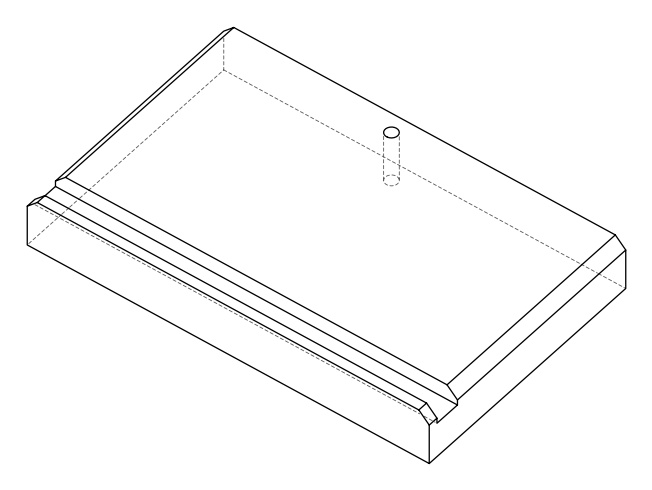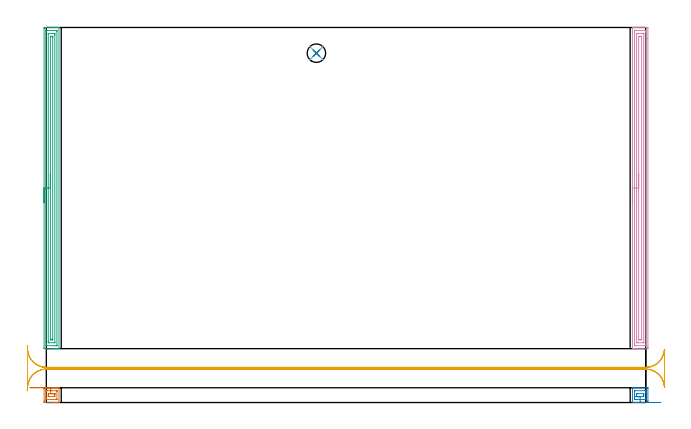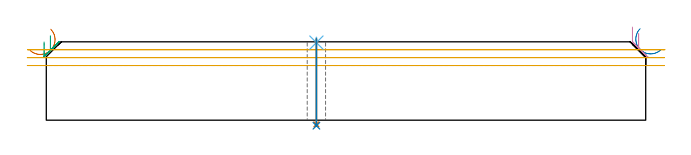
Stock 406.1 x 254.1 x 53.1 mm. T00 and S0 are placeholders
(PLAN: 8 operations, 4 tool changes, 21.6 min)
(1 AREA_MILL | FG_CHAMFER_SURFACE | UGT0205_001 | 0.53 min | 813 mm3)
(2 AREA_MILL_1 | FG_CHAMFER_SURFACE_1 | UGT0205_001 | 0.55 min | 886 mm3)
(3 AREA_MILL_2 | FG_CHAMFER_SURFACE_2 | UGT0205_001 | 7.19 min | 11391 mm3)
(4 AREA_MILL_3 | FG_CHAMFER_SURFACE_3 | UGT0205_001 | 7.2 min | 12333 mm3)
(5 MILL_RECTANGULAR_SLOT | SLOT_RECTANGULAR | UGT0201_109 | Follow Part, ap 6.35, ae 75% | 5.58 min | 171996 mm3)
(6 SPOT_DRILL | STEP1HOLE | NXT0321_9005460120000 | 0.03 min | 12 mm3)
(7 DRILL_THROUGH_HOLE_INTO_CENTER | STEP1HOLE | NXT0301_042 | 0.23 min | 2081 mm3)
(8 DRILL_TO_ENLARGE_THROUGH_HOLE | STEP1HOLE | NXT0301_096 | 0.24 min | 4415 mm3)
(TOOL UGT0205_001 | Chamfer Mill 20 x 3 x 45 deg. | D20 FL50 Z2)
(TOOL UGT0201_109 | End Mill 25.4 mm | D25.4 FL25 Z2)
(TOOL NXT0321_9005460120000 | NC Spot Drill, 142deg, 12mm, Carbide, Uncoated | D12 PA142 FL30 Z2)
(TOOL NXT0301_042 | Carbide Drill 7.1mm [860.1-0710-057A1-MM 2214] | D7.1 PA140 FL85 Z2)
(TOOL NXT0301_096 | Carbide Drill 12.5mm [860.1-1250-063A1-MM 2214] | D12.5 PA140 FL77 Z2)
(OP 1 AREA_MILL)
G17 G21 G94 G90
T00 M6
G54
G17 G0 G90 X-11.149 Y10. S1061 M3
G43 Z63.1 H0
Z47.496
G94 G1 X-10.506 Z46.906 F250.
X-9.815 Z46.375
X-9.079 Z45.906
X-8.306 Z45.503
X-7.5 Z45.168
X-6.668 Z44.905
X-5.816 Z44.716
X-4.951 Z44.602
X-4.08 Z44.563
X-3.208 Z44.601
X-2.343 Z44.714
X-1.492 Z44.902
X-0.659 Z45.164
X0.147 Z45.498
X0.921 Z45.9
X1.657 Z46.368
X2.349 Z46.899
X2.993 Z47.488
X4.442 Z48.935
X5.11 Z49.608
X5.333 Z49.83
X6.002 Z50.499
X6.225 Z50.721
X6.67 Z51.169
X7.562 Z52.061
X8.008 Z52.506
X8.304 Z52.803
X8.566 Y9.993 Z53.058
X8.604 Y9.99 Z53.096
X8.6 Y9.892 Z53.1
Y0.111
X8.597 Y0.01 Z53.089
X8.565 Y0.007 Z53.058
X8.304 Y0. Z52.802
X6.67 Z51.169
X6.225 Z50.721
X6.002 Z50.499
X5.333 Z49.83
X5.11 Z49.608
X4.442 Z48.935
X-1.152 Z43.345
X-1.462 Y0.003 Z43.035
X-1.491 Y0.007 Z43.005
X-1.497 Y0.556 Z43.003
X-1.5 Y1.146 Z43.
Y9.146
X-1.498 Y9.444 Z43.002
X-1.491 Y9.993 Z43.005
X-1.462 Y9.997 Z43.035
X-0.908 Y10. Z43.589
X2.993 Z47.488
X2.992 Y9.112 Z47.492
X2.993 Y8. Z47.493
X6.782 Z51.282
X7.116 Y7.999 Z51.616
X7.164 Y7.998 Z51.664
X7.177 Y7.995 Z51.677
X7.179 Y7.993 Z51.679
X7.182 Y7.967 Z51.682
X7.184 Y7.875 Z51.684
X7.186 Y7.736 Z51.686
Y7.667
X7.185 Y2.264 Z51.685
X7.184 Y2.195 Z51.684
X7.179 Y2.057 Z51.679
X7.173 Y2.009 Z51.673
X7.157 Y2.006 Z51.657
X7.116 Y2.004 Z51.616
X6.559 Y2. Z51.059
X-0.016 Y2.001 Z44.484
X-0.064 Y2.002 Z44.436
X-0.077 Y2.005 Z44.423
X-0.079 Y2.007 Z44.421
X-0.082 Y2.033 Z44.418
X-0.084 Y2.125 Z44.416
X-0.086 Y2.403 Z44.414
X-0.085 Y7.736 Z44.415
X-0.084 Y7.806 Z44.416
X-0.079 Y7.944 Z44.421
X-0.073 Y7.991 Z44.427
X-0.057 Y7.994 Z44.443
X-0.016 Y7.996 Z44.484
X0.541 Y8. Z45.041
X2.993 Z47.493
Y6.
X5.222 Z49.722
X5.333 Z49.833
X5.444 Y5.998 Z49.944
X5.667 Y5.99 Z50.167
X5.765 Y5.98 Z50.265
X5.768 Y5.951 Z50.268
X5.77 Y5.889 Z50.27
X5.771 Y5.452 Z50.271
Y5.
Y4.563
X5.767 Y4.111 Z50.267
X5.765 Y4.012 Z50.265
X5.556 Y4.003 Z50.056
X5.444 Y4. Z49.944
X1.767 Z46.267
X1.656 Y4.002 Z46.156
X1.433 Y4.01 Z45.933
X1.335 Y4.02 Z45.835
X1.332 Y4.049 Z45.832
X1.33 Y4.111 Z45.83
X1.328 Y4.548 Z45.828
Y5.
X1.329 Y5.437 Z45.829
X1.333 Y5.889 Z45.833
X1.335 Y5.988 Z45.835
X1.544 Y5.997 Z46.044
X1.656 Y6. Z46.156
X1.767 Z46.267
X2.993 Z47.493
X3.582 Z48.136
X4.113 Z48.828
X4.582 Z49.564
X4.985 Z50.338
X5.319 Z51.144
X5.581 Z51.976
X5.77 Z52.827
X5.884 Z53.692
X5.922 Z54.564
X5.884 Z55.435
X5.77 Z56.3
X5.581 Z57.152
X5.319 Z57.984
X4.985 Z58.79
X4.582 Z59.564
X4.113 Z60.3
X3.582 Z60.992
X2.993 Z61.635
G0 Z63.1
M5
M2
(OP 2 AREA_MILL_1)
G17 G21 G94 G90
T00 M6
G54
G17 G0 G90 X416.492 Y0. S1061 M3
G43 Z63.1 H0
Z47.854
G94 G1 X415.849 Z47.264 F250.
X415.158 Z46.732
X414.422 Z46.263
X413.648 Z45.86
X412.843 Z45.526
X412.011 Z45.263
X411.159 Z45.073
X410.294 Z44.959
X409.423 Z44.92
X408.551 Z44.958
X407.686 Z45.071
X406.834 Z45.26
X406.002 Z45.521
X405.196 Z45.855
X404.422 Z46.257
X403.686 Z46.725
X402.994 Z47.256
X402.35 Z47.845
X401.032 Z49.162
X400.372 Z49.825
X400.153 Z50.044
X399.493 Z50.703
X399.274 Z50.922
X398.834 Z51.365
X397.306 Y0.001 Z52.892
X397.106 Y0.01 Z53.092
X397.1 Y0.111 Z53.1
Y9.889
X397.106 Y9.99 Z53.092
X397.308 Y10. Z52.89
X397.955 Z52.243
X398.834 Z51.365
X399.274 Z50.922
X399.493 Z50.704
X400.153 Z50.044
X400.372 Z49.825
X401.032 Z49.162
X407.184 Z43.012
X407.518 Y9.996 Z42.679
X407.592 Y9.99 Z42.605
X407.598 Y9.914 Z42.599
X407.6 Y9.444 Z42.6
Y1.024
X407.598 Y0.556 Z42.602
X407.594 Y0.141 Z42.603
X407.591 Y0.009 Z42.605
X407.184 Y0.005 Z43.013
X406.635 Y0. Z43.562
X402.35 Z47.845
X402.352 Y0.556 Z47.848
X402.35 Y2. Z47.85
X399.603 Z50.597
X399.274 Z50.926
X398.722 Y2.003 Z51.478
X398.584 Y2.009 Z51.616
X398.521 Y2.014 Z51.679
X398.517 Y2.21 Z51.683
X398.515 Y2.333 Z51.685
X398.514 Y3.101 Z51.686
X398.515 Y7.667 Z51.685
X398.518 Y7.859 Z51.682
X398.521 Y7.953 Z51.679
X398.526 Y7.99 Z51.674
X398.615 Y7.993 Z51.585
X398.945 Y7.999 Z51.255
X405.426 Y8. Z44.774
X405.978 Y7.997 Z44.222
X406.116 Y7.991 Z44.084
X406.179 Y7.986 Z44.021
X406.183 Y7.79 Z44.017
X406.185 Y7.667 Z44.015
X406.186 Y6.899 Z44.014
X406.185 Y2.333 Z44.015
X406.182 Y2.141 Z44.018
X406.179 Y2.047 Z44.021
X406.174 Y2.01 Z44.026
X406.085 Y2.007 Z44.115
X405.755 Y2.001 Z44.445
X402.35 Y2. Z47.85
Y4.
X400.263 Z49.937
X400.153 Y4.001 Z50.047
X400.043 Y4.004 Z50.157
X399.97 Y4.01 Z50.23
X399.935 Y4.017 Z50.265
X399.933 Y4.037 Z50.267
X399.93 Y4.111 Z50.27
X399.929 Y4.338 Z50.271
Y5.
Y5.226
X399.936 Y5.889 Z50.264
X399.94 Y5.99 Z50.26
X400.045 Y5.998 Z50.155
X400.153 Y5.999 Z50.047
X400.922 Y6. Z49.278
X404.437 Z45.763
X404.547 Y5.999 Z45.653
X404.657 Y5.996 Z45.543
X404.73 Y5.99 Z45.47
X404.765 Y5.983 Z45.435
X404.767 Y5.963 Z45.433
X404.77 Y5.889 Z45.43
X404.771 Y5.662 Z45.429
Y5.
X404.77 Y4.774 Z45.43
X404.764 Y4.111 Z45.436
X404.76 Y4.01 Z45.44
X404.655 Y4.002 Z45.545
X404.547 Y4.001 Z45.653
X403.778 Y4. Z46.422
X402.35 Z47.85
X401.761 Z48.493
X401.23 Z49.185
X400.761 Z49.921
X400.358 Z50.695
X400.024 Z51.501
X399.762 Z52.333
X399.573 Z53.185
X399.459 Z54.049
X399.421 Z54.921
X399.459 Z55.793
X399.573 Z56.658
X399.762 Z57.509
X400.024 Z58.341
X400.358 Z59.147
X400.761 Z59.921
X401.23 Z60.657
X401.761 Z61.349
X402.35 Z61.992
G0 Z63.1
M5
M2
(OP 3 AREA_MILL_2)
G17 G21 G94 G90
T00 M6
G54
G17 G0 G90 X-1.5 Y135.3 S1061 M3
G43 Z63.1 H0
Z53.
G94 G1 Y135.338 Z52.128 F250.
Y135.452 Z51.264
Y135.641 Z50.412
Y135.903 Z49.58
Y136.237 Z48.774
Y136.64 Z48.
Y137.108 Z47.264
Y137.64 Z46.572
Y138.229 Z45.929
Y138.872 Z45.34
Y139.564 Z44.808
Y140.3 Z44.34
Y141.074 Z43.937
Y141.88 Z43.603
Y142.712 Z43.341
Y143.563 Z43.152
Y144.428 Z43.038
Y145.3 Z43.
Y253.473
X-1.497 Y253.776 Z43.002
X-1.492 Y254.09 Z43.006
X-1.174 Y254.1 Z43.324
X5.333 Z49.828
X6.757 Z51.253
X7.116 Z51.611
X7.834 Z52.334
X8.123 Z52.623
X8.543 Y254.093 Z53.035
X8.597 Y254.09 Z53.088
X8.6 Y253.92 Z53.1
Y36.68
X8.597 Y36.51 Z53.088
X8.543 Y36.507 Z53.035
X8.123 Y36.5 Z52.623
X7.834 Z52.333
X7.116 Z51.611
X5.866 Z50.363
X4.442 Z48.937
X-1.174 Z43.323
X-1.492 Y36.51 Z43.006
X-1.499 Y36.826 Z42.999
Y36.836
X-1.5 Y145.3 Z43.
X-0.086 Z44.414
X-0.085 Y251.825 Z44.415
X-0.083 Y251.965 Z44.417
X-0.079 Y252.057 Z44.421
X-0.075 Y252.092 Z44.425
X-0.067 Y252.093 Z44.433
X-0.016 Y252.096 Z44.484
X0.462 Y252.1 Z44.962
X6.225 Z50.725
X6.704 Y252.099 Z51.204
X7.116 Y252.092 Z51.616
X7.169 Y252.09 Z51.669
X7.179 Y251.894 Z51.679
X7.184 Y251.755 Z51.684
X7.185 Y251.685 Z51.685
Y38.775
X7.182 Y38.636 Z51.682
X7.179 Y38.544 Z51.679
X7.175 Y38.508 Z51.675
X7.167 Y38.507 Z51.667
X7.116 Y38.504 Z51.616
X6.638 Y38.5 Z51.138
X0.396 Y38.501 Z44.896
X-0.016 Y38.508 Z44.484
X-0.069 Y38.51 Z44.431
X-0.079 Y38.706 Z44.421
X-0.084 Y38.845 Z44.416
X-0.085 Y38.915 Z44.415
X-0.086 Y145.3 Z44.414
X1.328 Z45.828
X1.329 Y249.897 Z45.829
Y250.007
X1.332 Y250.061 Z45.832
X1.334 Y250.081 Z45.834
X1.363 Y250.09 Z45.863
X1.566 Y250.099 Z46.066
X5.333 Y250.1 Z49.833
X5.535 Y250.098 Z50.035
X5.67 Y250.094 Z50.17
X5.765 Y250.087 Z50.265
X5.768 Y250.043 Z50.268
X5.77 Y249.897 Z50.27
X5.771 Y249.457 Z50.271
X5.772 Y249.003 Z50.272
X5.771 Y40.703 Z50.271
Y40.593
X5.768 Y40.539 Z50.268
X5.765 Y40.519 Z50.265
X5.737 Y40.51 Z50.237
X5.534 Y40.501 Z50.034
X1.767 Y40.5 Z46.267
X1.565 Y40.502 Z46.065
X1.43 Y40.506 Z45.93
X1.335 Y40.513 Z45.835
X1.332 Y40.557 Z45.832
X1.33 Y40.703 Z45.83
X1.329 Y41.143 Z45.829
X1.328 Y41.597 Z45.828
Y145.3
X2.743 Z47.243
Y247.215
X2.747 Y248.02 Z47.247
X2.749 Y248.076 Z47.249
X2.755 Y248.09 Z47.255
X2.778 Y248.093 Z47.278
X2.888 Y248.097 Z47.388
X3.109 Y248.099 Z47.609
X3.55 Y248.1 Z48.05
X3.995 Y248.099 Z48.495
X4.213 Y248.097 Z48.713
X4.321 Y248.093 Z48.821
X4.345 Y248.09 Z48.845
X4.351 Y248.078 Z48.851
X4.352 Y248.037 Z48.852
X4.357 Y247.3 Z48.857
Y247.215
Y43.385
X4.353 Y42.58 Z48.853
X4.35 Y42.524 Z48.85
X4.345 Y42.51 Z48.845
X4.322 Y42.507 Z48.822
X4.212 Y42.503 Z48.712
X3.991 Y42.501 Z48.491
X3.55 Y42.5 Z48.05
X3.105 Y42.501 Z47.605
X2.887 Y42.503 Z47.387
X2.779 Y42.507 Z47.279
X2.755 Y42.51 Z47.255
X2.749 Y42.522 Z47.249
X2.748 Y42.563 Z47.248
X2.743 Y43.3 Z47.243
Y43.385
Y145.3
Y146.172 Z47.281
Y147.036 Z47.395
Y147.888 Z47.583
Y148.72 Z47.846
Y149.526 Z48.18
Y150.3 Z48.582
Y151.036 Z49.051
Y151.728 Z49.582
Y152.371 Z50.172
Y152.96 Z50.815
Y153.491 Z51.507
Y153.96 Z52.243
Y154.363 Z53.016
Y154.697 Z53.822
Y154.959 Z54.654
Y155.148 Z55.506
Y155.262 Z56.371
Y155.3 Z57.243
G0 Z63.1
M5
M2
(OP 4 AREA_MILL_3)
G17 G21 G94 G90
T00 M6
G54
G17 G0 G90 X397.1 Y135.3 S1061 M3
G43 Z63.1 H0
G94 G1 Y135.338 Z62.228 F250.
Y135.452 Z61.363
Y135.641 Z60.512
Y135.903 Z59.68
Y136.237 Z58.874
Y136.64 Z58.1
Y137.108 Z57.364
Y137.64 Z56.672
Y138.229 Z56.029
Y138.872 Z55.439
Y139.564 Z54.908
Y140.3 Z54.44
Y141.074 Z54.037
Y141.88 Z53.703
Y142.712 Z53.441
Y143.563 Z53.252
Y144.428 Z53.138
Y145.3 Z53.1
Y253.92
X397.103 Y254.09 Z53.088
X397.265 Y254.098 Z52.927
X397.435 Y254.1 Z52.765
X397.687 Z52.513
X398.395 Z51.8
X399.628 Z50.569
X400.153 Z50.042
X400.769 Z49.426
X407.184 Z43.013
X407.449 Y254.097 Z42.748
X407.592 Y254.09 Z42.606
X407.599 Y253.945 Z42.599
X407.6 Y246.712 Z42.6
Y37.127
X407.595 Y36.651 Z42.603
X407.592 Y36.51 Z42.606
X407.447 Y36.5 Z42.751
X400.153 Z50.042
X398.749 Z51.447
X398.395 Z51.8
X397.435 Z52.765
X397.265 Y36.502 Z52.927
X397.102 Y36.51 Z53.089
X397.1 Y36.68 Z53.1
Y145.3
X398.514 Z51.686
X398.515 Y251.685 Z51.685
X398.519 Y252.07 Z51.681
X398.521 Y252.086 Z51.679
X398.549 Y252.091 Z51.651
X398.621 Y252.097 Z51.579
X398.73 Y252.099 Z51.47
X398.866 Y252.1 Z51.334
X405.897 Z44.303
X406.103 Y252.098 Z44.097
X406.137 Y252.095 Z44.063
X406.169 Y252.091 Z44.031
X406.179 Y252.049 Z44.021
X406.184 Y251.808 Z44.016
X406.185 Y251.685 Z44.015
X406.186 Y250.912 Z44.014
X406.185 Y38.915 Z44.015
X406.181 Y38.53 Z44.019
X406.179 Y38.514 Z44.021
X406.151 Y38.509 Z44.049
X406.079 Y38.503 Z44.121
X405.97 Y38.501 Z44.23
X405.834 Y38.5 Z44.366
X398.803 Z51.397
X398.597 Y38.502 Z51.603
X398.563 Y38.505 Z51.637
X398.531 Y38.509 Z51.669
X398.521 Y38.551 Z51.679
X398.516 Y38.792 Z51.684
X398.515 Y38.915 Z51.685
X398.514 Y39.688 Z51.686
Y145.3
X399.928 Z50.272
X399.929 Y249.897 Z50.271
X399.931 Y250.011 Z50.269
X399.933 Y250.067 Z50.267
X399.935 Y250.087 Z50.265
X399.96 Y250.093 Z50.24
X400.153 Y250.097 Z50.047
X400.832 Y250.1 Z49.368
X403.469 Z46.731
X404.348 Z45.852
X404.547 Y250.097 Z45.653
X404.746 Y250.091 Z45.454
X404.765 Y250.089 Z45.435
X404.767 Y250.073 Z45.433
X404.77 Y250.034 Z45.43
X404.771 Y249.973 Z45.429
Y249.897
Y40.703
X404.769 Y40.589 Z45.431
X404.767 Y40.533 Z45.433
X404.765 Y40.512 Z45.435
X404.74 Y40.507 Z45.46
X404.547 Y40.503 Z45.653
X403.868 Y40.5 Z46.332
X401.231 Z48.969
X400.352 Z49.848
X400.153 Y40.503 Z50.047
X399.954 Y40.509 Z50.246
X399.935 Y40.511 Z50.265
X399.933 Y40.527 Z50.267
X399.93 Y40.566 Z50.27
X399.929 Y40.627 Z50.271
Y40.703
X399.928 Y145.3 Z50.272
X401.343 Z48.857
Y247.792
X401.345 Y247.985 Z48.855
X401.347 Y248.054 Z48.853
X401.349 Y248.086 Z48.851
X401.368 Y248.09 Z48.832
X401.476 Y248.094 Z48.724
X401.911 Y248.1 Z48.289
X402.789 Z47.411
X403.224 Y248.096 Z46.976
X403.33 Y248.092 Z46.87
X403.351 Y248.09 Z46.849
X403.353 Y248.074 Z46.847
X403.355 Y248.037 Z46.845
X403.357 Y247.955 Z46.843
Y42.808
X403.355 Y42.615 Z46.845
X403.353 Y42.545 Z46.847
X403.351 Y42.514 Z46.849
X403.332 Y42.51 Z46.868
X403.224 Y42.506 Z46.976
X402.789 Y42.5 Z47.411
X401.911 Z48.289
X401.476 Y42.504 Z48.724
X401.37 Y42.508 Z48.83
X401.349 Y42.51 Z48.851
X401.347 Y42.526 Z48.853
X401.345 Y42.563 Z48.855
X401.343 Y42.645 Z48.857
Y145.3
Y146.172 Z48.895
Y147.036 Z49.009
Y147.888 Z49.198
Y148.72 Z49.46
Y149.526 Z49.794
Y150.3 Z50.197
Y151.036 Z50.666
Y151.728 Z51.197
Y152.371 Z51.786
Y152.96 Z52.429
Y153.491 Z53.122
Y153.96 Z53.857
Y154.363 Z54.631
Y154.697 Z55.437
Y154.959 Z56.269
Y155.148 Z57.121
Y155.262 Z57.986
Y155.3 Z58.857
G0 Z63.1
M5
M2
(OP 5 MILL_RECTANGULAR_SLOT)
G17 G21 G94 G90
T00 M6
G54
G17 G0 G90 X419.143 Y36.097 S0 M3
G43 Z63.1 H0
Z47.733
G94 G1 X418.364 Y33.2 F250.
G2 X406.1 Y23.8 R12.7 F500.
G1 X0.
G2 X-12.32 Y33.418 R12.7
G1 X-12.35 Y33.425
G3 X-12.7 Y30.462 R12.7
G1 Y16.078
G3 X-12.345 Y13.094 R12.7
G1 X-12.315 Y13.101
G2 X0. Y22.7 R12.7
G1 X406.1
G2 X418.368 Y13.285 R12.7
G1 X419.144 Y10.387 F250.
G0 Z63.1
X-12.876 Y7.879
Z42.367
G1 X-12.67 Y10.872
G2 X0. Y22.7 R12.7 F500.
G1 X406.1
G2 X418.79 Y10.504 R12.7
G1 X418.8
Y35.996
X418.79
G2 X406.1 Y23.8 R12.7
G1 X0.
G2 X-12.67 Y35.628 R12.7
G1 X-12.876 Y38.621 F250.
G0 Y7.879 Z37.
G1 X-12.67 Y10.872
G2 X0. Y22.7 R12.7 F500.
G1 X406.1
G2 X418.79 Y10.504 R12.7
G1 X418.8
Y35.996
X418.79
G2 X406.1 Y23.8 R12.7
G1 X0.
G2 X-12.67 Y35.628 R12.7
G1 X-12.876 Y38.621 F250.
G0 Z63.1
M5
M2
(OP 6 SPOT_DRILL)
G17 G21 G94 G90
T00 M6
G54
G17 G0 G90 X183. Y236.7 S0 M3
G43 Z63.1 H0
G94 G81 G98 Z52.562 F250. R56.1
G80
M5
M2
(OP 7 DRILL_THROUGH_HOLE_INTO_CENTER)
G17 G21 G94 G90
T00 M6
G54
G17 G0 G90 X183. Y236.7 S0 M3
G43 Z63.1 H1
G94 G73 G98 Z-2.792 F250. Q6.987 R55.1
G80
M5
M2
(OP 8 DRILL_TO_ENLARGE_THROUGH_HOLE)
G17 G21 G94 G90
T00 M6
G54
G17 G0 G90 X183. Y236.7 S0 M3
G43 Z63.1 H1
G94 G73 G98 Z-3.775 F250. Q11.375 R55.1
G80
M5
M2
